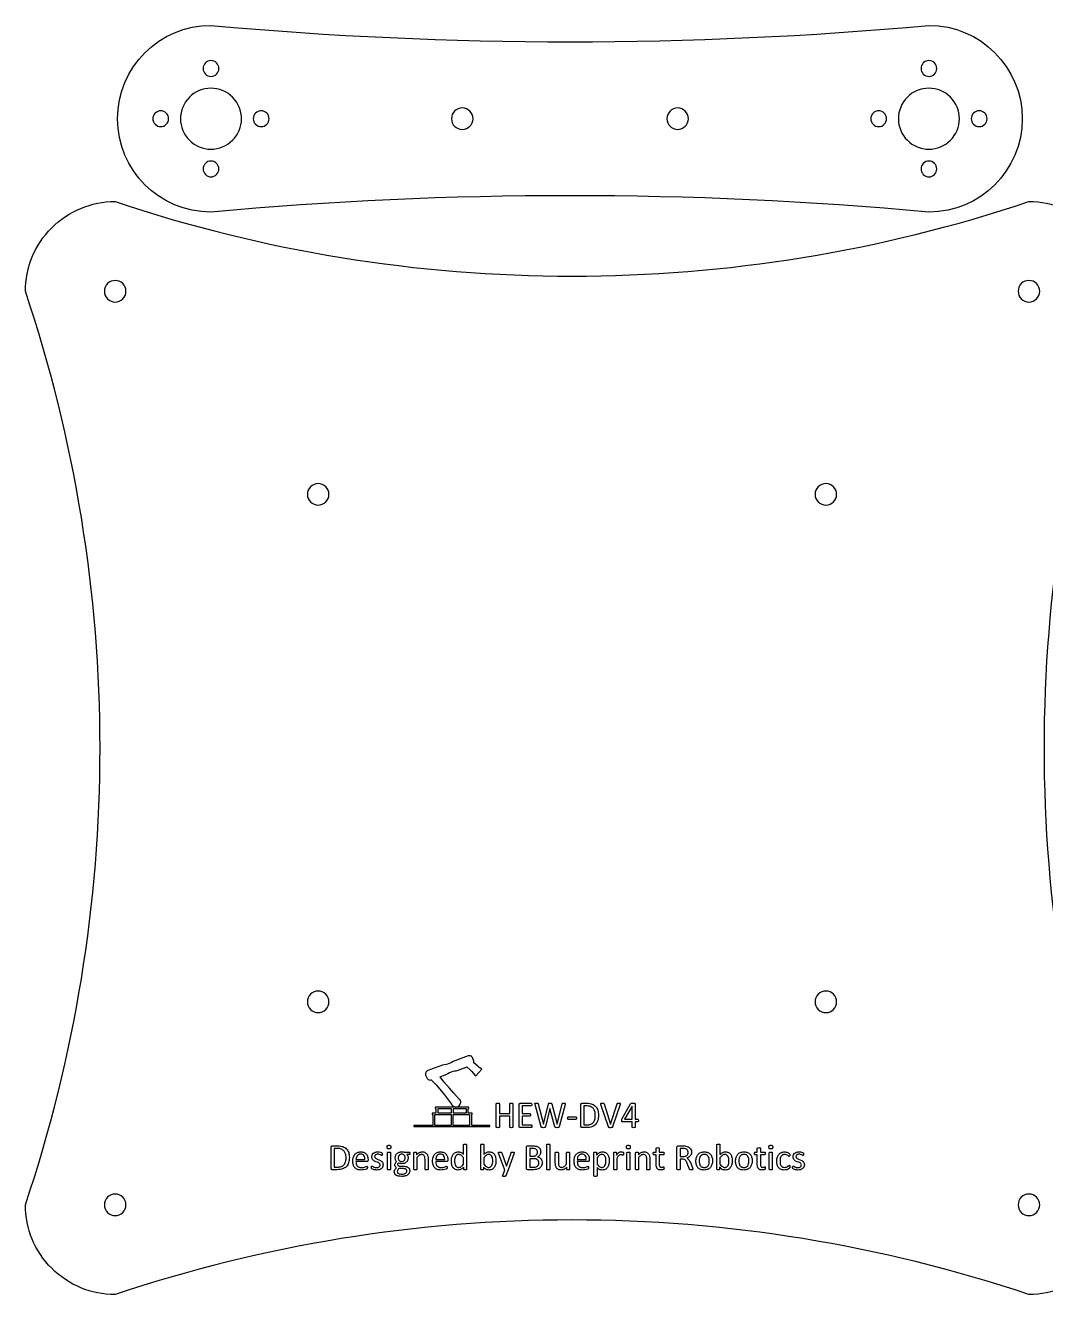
# Model space of a CAD drawing. Extents: x 1 to 257, y 0 to 296.
# Drawn here: x 0.6 to 142.7, y 0.9 to 177.8 of the extents above; entities that cross this region are included whole.
import ezdxf

# ---------------------------------------------------------------- set-up
doc = ezdxf.new("R2010")
doc.units = 0
doc.layers.add('02___PRT_ALL_AXES', color=18, linetype='CONTINUOUS')
doc.layers.add('LAYER_1', color=18, linetype='CONTINUOUS')

msp = doc.modelspace()

# ---------------------------------------------------------------- linework, layer by layer
at = {"layer": '02___PRT_ALL_AXES'}
for points in [[(26.44, 151.77, -1), (26.44, 177.77, 0.045549), (126.44, 177.77, -1), (126.44, 151.77, 0.045549)], [(26.44, 172.87, 0.414214), (25.34, 171.77, 0.414214), (26.44, 170.67, 0.414214), (27.54, 171.77, 0.414214)], [(126.44, 172.87, 0.414214), (125.34, 171.77, 0.414214), (126.44, 170.67, 0.414214), (127.54, 171.77, 0.414214)], [(26.44, 169.02, 0.414214), (22.19, 164.77, 0.414214), (26.44, 160.52, 0.414214), (30.69, 164.77, 0.414214)], [(126.44, 169.02, 0.414214), (122.19, 164.77, 0.414214), (126.44, 160.52, 0.414214), (130.69, 164.77, 0.414214)], [(61.44, 166.27, 0.414214), (59.94, 164.77, 0.414214), (61.44, 163.27, 0.414214), (62.94, 164.77, 0.414214)], [(91.44, 166.27, 0.414214), (89.94, 164.77, 0.414214), (91.44, 163.27, 0.414214), (92.94, 164.77, 0.414214)], [(19.44, 165.87, 0.414214), (18.34, 164.77, 0.414214), (19.44, 163.67, 0.414214), (20.54, 164.77, 0.414214)], [(33.44, 165.87, 0.414214), (32.34, 164.77, 0.414214), (33.44, 163.67, 0.414214), (34.54, 164.77, 0.414214)], [(119.44, 165.87, 0.414214), (118.34, 164.77, 0.414214), (119.44, 163.67, 0.414214), (120.54, 164.77, 0.414214)], [(133.44, 165.87, 0.414214), (132.34, 164.77, 0.414214), (133.44, 163.67, 0.414214), (134.54, 164.77, 0.414214)], [(26.44, 158.87, 0.414214), (25.34, 157.77, 0.414214), (26.44, 156.67, 0.414214), (27.54, 157.77, 0.414214)], [(126.44, 158.87, 0.414214), (125.34, 157.77, 0.414214), (126.44, 156.67, 0.414214), (127.54, 157.77, 0.414214)], [(0.59, 13.45, 0.163344), (0.59, 140.73, -0.414214), (13.09, 153.23, 0.163344), (140.37, 153.23, -0.414214), (152.87, 140.73, 0.163344), (152.87, 13.45, -0.414214), (140.37, 0.95, 0.163344), (13.09, 0.95, -0.414214)], [(13.09, 142.23, 0.414214), (11.59, 140.73, 0.414214), (13.09, 139.23, 0.414214), (14.59, 140.73, 0.414214)], [(140.37, 142.23, 0.414214), (138.87, 140.73, 0.414214), (140.37, 139.23, 0.414214), (141.87, 140.73, 0.414214)], [(41.37, 113.94, 0.414214), (39.87, 112.44, 0.414214), (41.37, 110.94, 0.414214), (42.87, 112.44, 0.414214)], [(112.09, 113.94, 0.414214), (110.59, 112.44, 0.414214), (112.09, 110.94, 0.414214), (113.59, 112.44, 0.414214)], [(41.37, 43.23, 0.414214), (39.87, 41.73, 0.414214), (41.37, 40.23, 0.414214), (42.87, 41.73, 0.414214)], [(112.09, 43.23, 0.414214), (110.59, 41.73, 0.414214), (112.09, 40.23, 0.414214), (113.59, 41.73, 0.414214)], [(13.09, 14.95, 0.414214), (11.59, 13.45, 0.414214), (13.09, 11.95, 0.414214), (14.59, 13.45, 0.414214)], [(140.37, 14.95, 0.414214), (138.87, 13.45, 0.414214), (140.37, 11.95, 0.414214), (141.87, 13.45, 0.414214)]]:
    msp.add_lwpolyline(points, format="xyb", close=True, dxfattribs=at)
at = {"layer": 'LAYER_1'}
for points in [[(62.39, 34.22), (62.27, 34.22), (60.19, 33.43), (59.92, 33.3), (59.74, 33.2), (59.48, 33.1), (59.26, 33.02), (58.93, 32.95), (58.7, 32.91), (56.63, 32.15), (56.53, 32.1), (56.45, 32.02), (56.39, 31.94), (56.37, 31.87), (56.33, 31.79), (56.34, 31.53), (56.54, 31.06), (56.59, 30.99), (56.7, 30.91), (56.82, 30.85), (56.94, 30.84), (57.07, 30.85), (57.12, 30.86), (57.13, 30.87), (57.8, 30.16), (58.32, 29.57), (58.96, 28.78), (59.4, 28.21), (59.95, 27.48), (59.96, 27.45), (60.01, 27.37), (60.07, 27.3), (60.13, 27.24), (60.21, 27.18), (60.29, 27.14), (60.37, 27.11), (60.47, 27.09), (60.56, 27.08), (60.7, 27.09), (60.82, 27.13), (60.94, 27.19), (61.03, 27.27), (61.11, 27.37), (61.17, 27.48), (61.21, 27.6), (61.23, 27.73), (61.22, 27.85), (61.19, 27.96), (61.14, 28.06), (61.08, 28.15), (61.03, 28.19), (60.26, 29.02), (59.66, 29.71), (58.88, 30.61), (58.36, 31.31), (59.17, 31.6), (59.27, 31.66), (59.35, 31.71), (59.44, 31.77), (59.66, 31.88), (59.96, 31.99), (60.19, 32.06), (60.4, 32.11), (60.58, 32.13), (60.72, 32.18), (61.9, 32.6), (62.04, 32.68), (62.05, 32.68), (62.14, 32.63), (62.54, 32.27), (62.78, 32.05), (63.21, 31.54), (63.32, 31.44), (64.16, 32.35), (64.04, 32.45), (63.8, 32.6), (63.61, 32.75), (63.03, 33.24), (63.04, 33.35), (63.05, 33.47), (62.86, 33.99), (62.75, 34.11), (62.58, 34.2), (62.39, 34.22)], [(57.68, 27.05), (57.68, 26.89), (57.78, 26.89), (57.78, 26.22), (57.24, 26.22), (57.24, 26.06), (57.33, 26.06), (57.33, 24.5), (54.69, 24.5), (54.69, 24.35), (65.27, 24.35), (65.27, 24.5), (62.76, 24.5), (62.76, 26.06), (62.82, 26.06), (62.82, 26.22), (62.28, 26.22), (62.28, 26.89), (62.37, 26.89), (62.37, 27.05)], [(58.09, 26.89), (59.89, 26.89), (59.89, 26.22), (58.09, 26.22)], [(60.2, 26.89), (61.99, 26.89), (61.99, 26.22), (60.2, 26.22)], [(68.5, 24.29), (68.49, 24.25), (68.45, 24.23), (68.39, 24.21), (68.29, 24.2), (68.18, 24.21), (68.12, 24.23), (68.08, 24.25), (68.07, 24.29), (68.07, 25.79), (66.61, 25.79), (66.61, 24.29), (66.6, 24.25), (66.56, 24.23), (66.5, 24.21), (66.39, 24.2), (66.29, 24.21), (66.22, 24.23), (66.19, 24.25), (66.18, 24.29), (66.18, 27.54), (66.19, 27.57), (66.22, 27.6), (66.29, 27.61), (66.39, 27.62), (66.5, 27.61), (66.56, 27.6), (66.6, 27.57), (66.61, 27.54), (66.61, 26.18), (68.07, 26.18), (68.07, 27.54), (68.08, 27.57), (68.12, 27.6), (68.18, 27.61), (68.29, 27.62), (68.39, 27.61), (68.45, 27.6), (68.49, 27.57), (68.5, 27.54)], [(71.14, 24.41), (71.14, 24.32), (71.12, 24.26), (71.09, 24.23), (71.06, 24.22), (69.51, 24.22), (69.46, 24.23), (69.4, 24.26), (69.38, 24.28), (69.37, 24.32), (69.35, 24.4), (69.35, 27.42), (69.37, 27.51), (69.38, 27.54), (69.4, 27.56), (69.46, 27.59), (69.51, 27.6), (71.04, 27.6), (71.08, 27.59), (71.1, 27.56), (71.12, 27.5), (71.12, 27.41), (71.12, 27.33), (71.1, 27.27), (71.08, 27.24), (71.04, 27.23), (69.78, 27.23), (69.78, 26.17), (70.86, 26.17), (70.9, 26.16), (70.92, 26.12), (70.94, 26.07), (70.94, 25.98), (70.94, 25.9), (70.92, 25.84), (70.9, 25.81), (70.86, 25.8), (69.78, 25.8), (69.78, 24.59), (71.06, 24.59), (71.09, 24.58), (71.12, 24.55), (71.14, 24.49), (71.14, 24.41)], [(74.92, 24.32), (74.91, 24.29), (74.89, 24.26), (74.87, 24.24), (74.84, 24.23), (74.75, 24.21), (74.63, 24.2), (74.5, 24.21), (74.41, 24.23), (74.38, 24.24), (74.36, 24.26), (74.33, 24.32), (73.65, 26.87), (73.65, 26.87), (73.03, 24.32), (73, 24.26), (72.98, 24.24), (72.95, 24.23), (72.87, 24.21), (72.74, 24.2), (72.6, 24.21), (72.51, 24.23), (72.48, 24.24), (72.46, 24.26), (72.44, 24.29), (72.43, 24.32), (71.58, 27.44), (71.57, 27.54), (71.57, 27.57), (71.59, 27.59), (71.61, 27.61), (71.65, 27.61), (71.78, 27.62), (71.9, 27.62), (71.97, 27.6), (71.99, 27.59), (72, 27.57), (72.02, 27.53), (72.74, 24.69), (72.74, 24.69), (73.43, 27.52), (73.45, 27.57), (73.46, 27.59), (73.48, 27.6), (73.56, 27.61), (73.68, 27.62), (73.79, 27.61), (73.85, 27.6), (73.87, 27.59), (73.89, 27.57), (73.91, 27.52), (74.65, 24.69), (74.65, 24.69), (75.36, 27.52), (75.38, 27.57), (75.39, 27.59), (75.41, 27.6), (75.47, 27.61), (75.59, 27.62), (75.71, 27.61), (75.75, 27.6), (75.77, 27.59), (75.79, 27.57), (75.79, 27.54), (75.78, 27.44)], [(80.42, 25.96), (80.41, 25.75), (80.39, 25.55), (80.36, 25.37), (80.31, 25.19), (80.25, 25.04), (80.18, 24.89), (80.09, 24.77), (80, 24.65), (79.89, 24.55), (79.77, 24.46), (79.64, 24.39), (79.49, 24.33), (79.34, 24.28), (79.17, 24.25), (78.98, 24.23), (78.78, 24.22), (78.1, 24.22), (78.04, 24.23), (77.99, 24.26), (77.97, 24.28), (77.95, 24.32), (77.94, 24.4), (77.94, 27.42), (77.95, 27.51), (77.97, 27.54), (77.99, 27.56), (78.04, 27.59), (78.1, 27.6), (78.83, 27.6), (79.03, 27.6), (79.21, 27.58), (79.38, 27.54), (79.53, 27.49), (79.67, 27.43), (79.8, 27.35), (79.92, 27.26), (80.02, 27.16), (80.11, 27.05), (80.19, 26.93), (80.26, 26.79), (80.31, 26.65), (80.36, 26.49), (80.39, 26.32), (80.41, 26.15)], [(79.97, 25.94), (79.96, 26.08), (79.95, 26.21), (79.93, 26.33), (79.9, 26.45), (79.86, 26.57), (79.82, 26.67), (79.76, 26.77), (79.7, 26.86), (79.62, 26.95), (79.54, 27.02), (79.45, 27.08), (79.35, 27.13), (79.23, 27.18), (79.11, 27.21), (78.96, 27.22), (78.8, 27.23), (78.37, 27.23), (78.37, 24.6), (78.81, 24.6), (78.96, 24.6), (79.09, 24.62), (79.22, 24.64), (79.33, 24.68), (79.43, 24.72), (79.52, 24.78), (79.61, 24.85), (79.68, 24.93), (79.75, 25.02), (79.81, 25.11), (79.85, 25.22), (79.89, 25.35), (79.93, 25.48), (79.95, 25.62), (79.96, 25.78)], [(82.38, 24.3), (82.35, 24.25), (82.3, 24.22), (82.22, 24.21), (82.1, 24.2), (82, 24.2), (81.93, 24.21), (81.88, 24.22), (81.85, 24.24), (81.82, 24.26), (81.81, 24.3), (80.75, 27.44), (80.73, 27.54), (80.74, 27.57), (80.75, 27.59), (80.78, 27.6), (80.83, 27.61), (80.96, 27.62), (81.07, 27.61), (81.13, 27.6), (81.17, 27.57), (81.19, 27.53), (82.11, 24.68), (82.11, 24.68), (83.01, 27.52), (83.03, 27.57), (83.04, 27.59), (83.06, 27.6), (83.13, 27.61), (83.25, 27.62), (83.38, 27.61), (83.41, 27.6), (83.44, 27.59), (83.45, 27.56), (83.45, 27.53), (83.43, 27.44)], [(85.98, 25.18), (85.97, 25.11), (85.95, 25.05), (85.92, 25.01), (85.88, 25), (85.52, 25), (85.52, 24.29), (85.51, 24.25), (85.48, 24.23), (85.41, 24.21), (85.31, 24.2), (85.21, 24.21), (85.15, 24.23), (85.11, 24.25), (85.1, 24.29), (85.1, 25), (83.78, 25), (83.73, 25), (83.69, 25.03), (83.68, 25.06), (83.67, 25.09), (83.66, 25.2), (83.66, 25.28), (83.67, 25.36), (83.69, 25.42), (83.72, 25.48), (84.88, 27.54), (84.92, 27.57), (84.98, 27.6), (85.07, 27.62), (85.2, 27.62), (85.34, 27.61), (85.44, 27.6), (85.5, 27.57), (85.52, 27.55), (85.52, 27.53), (85.52, 25.37), (85.88, 25.37), (85.92, 25.36), (85.95, 25.32), (85.97, 25.26), (85.98, 25.18)], [(85.1, 27.22), (85.1, 27.22), (84.05, 25.37), (85.1, 25.37)], [(57.63, 26.06), (59.89, 26.06), (59.89, 24.5), (57.63, 24.5)], [(60.19, 26.06), (62.44, 26.06), (62.44, 24.5), (60.19, 24.5)], [(77.34, 25.54), (77.33, 25.45), (77.32, 25.4), (77.29, 25.37), (77.25, 25.36), (76.21, 25.36), (76.17, 25.37), (76.14, 25.4), (76.13, 25.46), (76.12, 25.54), (76.13, 25.62), (76.14, 25.68), (76.17, 25.71), (76.21, 25.72), (77.25, 25.72), (77.29, 25.71), (77.31, 25.68), (77.33, 25.62), (77.34, 25.54)], [(45.72, 20.06), (45.71, 19.85), (45.69, 19.65), (45.66, 19.47), (45.61, 19.3), (45.55, 19.15), (45.48, 19.01), (45.39, 18.88), (45.29, 18.77), (45.18, 18.67), (45.05, 18.59), (44.92, 18.51), (44.77, 18.45), (44.61, 18.41), (44.43, 18.38), (44.24, 18.36), (44.04, 18.35), (43.33, 18.35), (43.28, 18.36), (43.22, 18.39), (43.2, 18.41), (43.18, 18.44), (43.17, 18.48), (43.17, 18.53), (43.17, 21.49), (43.17, 21.53), (43.18, 21.57), (43.2, 21.6), (43.22, 21.63), (43.28, 21.66), (43.33, 21.67), (44.09, 21.67), (44.29, 21.66), (44.48, 21.64), (44.66, 21.6), (44.81, 21.56), (44.96, 21.49), (45.09, 21.42), (45.21, 21.33), (45.31, 21.23), (45.41, 21.12), (45.49, 21), (45.56, 20.87), (45.62, 20.73), (45.66, 20.58), (45.7, 20.41), (45.71, 20.24)], [(45.26, 20.04), (45.25, 20.17), (45.24, 20.3), (45.22, 20.42), (45.19, 20.54), (45.15, 20.65), (45.1, 20.76), (45.05, 20.85), (44.98, 20.94), (44.91, 21.02), (44.82, 21.09), (44.73, 21.15), (44.62, 21.21), (44.5, 21.25), (44.37, 21.28), (44.22, 21.29), (44.06, 21.3), (43.61, 21.3), (43.61, 18.72), (44.07, 18.72), (44.22, 18.72), (44.36, 18.74), (44.49, 18.76), (44.6, 18.8), (44.71, 18.84), (44.8, 18.9), (44.89, 18.97), (44.96, 19.04), (45.03, 19.13), (45.09, 19.23), (45.14, 19.33), (45.18, 19.45), (45.22, 19.58), (45.24, 19.72), (45.25, 19.88)], [(51.49, 21.5), (51.48, 21.43), (51.47, 21.38), (51.46, 21.33), (51.43, 21.3), (51.4, 21.27), (51.35, 21.26), (51.29, 21.25), (51.22, 21.24), (51.16, 21.25), (51.1, 21.26), (51.05, 21.27), (51.02, 21.3), (51, 21.33), (50.98, 21.37), (50.97, 21.43), (50.97, 21.49), (50.97, 21.56), (50.98, 21.62), (51, 21.66), (51.02, 21.7), (51.06, 21.72), (51.1, 21.74), (51.16, 21.75), (51.23, 21.75), (51.3, 21.75), (51.35, 21.74), (51.4, 21.72), (51.43, 21.7), (51.46, 21.67), (51.47, 21.62), (51.48, 21.57)], [(62.05, 18.41), (62.04, 18.38), (62.01, 18.35), (61.95, 18.34), (61.86, 18.33), (61.77, 18.34), (61.71, 18.35), (61.68, 18.38), (61.67, 18.41), (61.67, 18.72), (61.58, 18.63), (61.48, 18.54), (61.39, 18.47), (61.29, 18.41), (61.19, 18.36), (61.09, 18.33), (60.98, 18.31), (60.86, 18.3), (60.74, 18.31), (60.63, 18.33), (60.52, 18.36), (60.43, 18.4), (60.34, 18.45), (60.27, 18.52), (60.2, 18.59), (60.14, 18.67), (60.09, 18.75), (60.04, 18.85), (60, 18.95), (59.97, 19.06), (59.94, 19.29), (59.92, 19.54), (59.93, 19.68), (59.94, 19.82), (59.96, 19.95), (59.99, 20.08), (60.02, 20.19), (60.07, 20.3), (60.12, 20.4), (60.18, 20.48), (60.24, 20.56), (60.32, 20.63), (60.4, 20.69), (60.49, 20.75), (60.59, 20.78), (60.69, 20.81), (60.8, 20.83), (60.92, 20.84), (61.02, 20.83), (61.11, 20.81), (61.2, 20.79), (61.29, 20.75), (61.37, 20.7), (61.46, 20.64), (61.54, 20.57), (61.62, 20.49), (61.62, 21.83), (61.63, 21.86), (61.64, 21.88), (61.66, 21.89), (61.73, 21.9), (61.83, 21.91), (61.94, 21.9), (62, 21.89), (62.03, 21.86), (62.05, 21.83)], [(66.14, 19.6), (66.14, 19.45), (66.12, 19.31), (66.1, 19.18), (66.07, 19.06), (66.04, 18.94), (65.99, 18.84), (65.94, 18.74), (65.88, 18.65), (65.81, 18.57), (65.74, 18.5), (65.66, 18.44), (65.57, 18.39), (65.47, 18.35), (65.37, 18.32), (65.26, 18.31), (65.15, 18.3), (65.04, 18.31), (64.94, 18.32), (64.85, 18.35), (64.76, 18.39), (64.67, 18.45), (64.58, 18.52), (64.49, 18.6), (64.39, 18.7), (64.39, 18.41), (64.38, 18.38), (64.35, 18.35), (64.29, 18.34), (64.2, 18.33), (64.11, 18.34), (64.06, 18.35), (64.02, 18.38), (64.02, 18.41), (64.02, 21.84), (64.03, 21.87), (64.06, 21.9), (64.12, 21.92), (64.23, 21.92), (64.33, 21.92), (64.4, 21.9), (64.43, 21.87), (64.44, 21.84), (64.44, 20.46), (64.54, 20.55), (64.64, 20.63), (64.73, 20.7), (64.83, 20.75), (64.92, 20.79), (65.01, 20.82), (65.11, 20.83), (65.21, 20.84), (65.33, 20.83), (65.44, 20.81), (65.54, 20.78), (65.64, 20.74), (65.72, 20.68), (65.8, 20.62), (65.87, 20.55), (65.93, 20.47), (65.98, 20.38), (66.02, 20.29), (66.06, 20.18), (66.09, 20.07), (66.13, 19.84), (66.14, 19.6)], [(72.58, 19.3), (72.57, 19.15), (72.54, 19.01), (72.49, 18.89), (72.43, 18.78), (72.35, 18.68), (72.25, 18.59), (72.15, 18.52), (72.03, 18.46), (71.89, 18.41), (71.75, 18.38), (71.6, 18.36), (71.42, 18.35), (70.56, 18.35), (70.5, 18.36), (70.44, 18.39), (70.42, 18.41), (70.4, 18.44), (70.39, 18.48), (70.39, 18.53), (70.39, 21.49), (70.39, 21.53), (70.4, 21.57), (70.42, 21.6), (70.44, 21.63), (70.5, 21.66), (70.56, 21.67), (71.31, 21.67), (71.45, 21.66), (71.58, 21.65), (71.69, 21.63), (71.8, 21.61), (71.89, 21.58), (71.97, 21.54), (72.05, 21.5), (72.11, 21.45), (72.17, 21.39), (72.22, 21.33), (72.27, 21.26), (72.3, 21.18), (72.33, 21.1), (72.35, 21.02), (72.36, 20.92), (72.37, 20.83), (72.36, 20.71), (72.34, 20.6), (72.3, 20.5), (72.26, 20.4), (72.19, 20.32), (72.12, 20.24), (72.03, 20.18), (71.93, 20.12), (72.06, 20.09), (72.18, 20.03), (72.29, 19.95), (72.39, 19.86), (72.47, 19.74), (72.53, 19.61), (72.56, 19.46), (72.58, 19.3)], [(71.91, 20.78), (71.91, 20.9), (71.88, 21), (71.84, 21.09), (71.78, 21.17), (71.69, 21.23), (71.59, 21.27), (71.45, 21.3), (71.28, 21.31), (70.83, 21.31), (70.83, 20.23), (71.33, 20.23), (71.48, 20.25), (71.55, 20.26), (71.61, 20.28), (71.7, 20.33), (71.78, 20.4), (71.84, 20.48), (71.88, 20.58), (71.91, 20.68)], [(73.63, 18.41), (73.62, 18.38), (73.58, 18.35), (73.52, 18.34), (73.41, 18.33), (73.31, 18.34), (73.25, 18.35), (73.21, 18.38), (73.2, 18.41), (73.2, 21.84), (73.21, 21.87), (73.25, 21.9), (73.31, 21.92), (73.41, 21.92), (73.52, 21.92), (73.58, 21.9), (73.62, 21.87), (73.63, 21.84)], [(84.85, 21.5), (84.85, 21.43), (84.84, 21.38), (84.82, 21.33), (84.79, 21.3), (84.76, 21.27), (84.71, 21.26), (84.66, 21.25), (84.59, 21.24), (84.52, 21.25), (84.46, 21.26), (84.42, 21.27), (84.38, 21.3), (84.36, 21.33), (84.34, 21.37), (84.33, 21.43), (84.33, 21.49), (84.33, 21.56), (84.34, 21.62), (84.36, 21.66), (84.38, 21.7), (84.42, 21.72), (84.46, 21.74), (84.52, 21.75), (84.59, 21.75), (84.66, 21.75), (84.72, 21.74), (84.76, 21.72), (84.8, 21.7), (84.82, 21.67), (84.84, 21.62), (84.85, 21.57)], [(89.55, 18.58), (89.54, 18.47), (89.52, 18.43), (89.5, 18.4), (89.44, 18.36), (89.35, 18.33), (89.24, 18.31), (89.12, 18.31), (88.95, 18.32), (88.81, 18.35), (88.75, 18.38), (88.7, 18.41), (88.65, 18.45), (88.6, 18.5), (88.56, 18.55), (88.53, 18.61), (88.48, 18.74), (88.46, 18.9), (88.45, 19.09), (88.45, 20.44), (88.12, 20.44), (88.09, 20.45), (88.06, 20.48), (88.04, 20.53), (88.04, 20.61), (88.05, 20.69), (88.06, 20.75), (88.09, 20.78), (88.13, 20.79), (88.45, 20.79), (88.45, 21.34), (88.46, 21.37), (88.49, 21.4), (88.55, 21.41), (88.66, 21.42), (88.76, 21.41), (88.83, 21.4), (88.86, 21.37), (88.87, 21.34), (88.87, 20.79), (89.46, 20.79), (89.5, 20.78), (89.52, 20.75), (89.54, 20.69), (89.55, 20.61), (89.54, 20.53), (89.52, 20.48), (89.5, 20.45), (89.46, 20.44), (88.87, 20.44), (88.87, 19.15), (88.87, 19.04), (88.89, 18.94), (88.91, 18.86), (88.94, 18.79), (88.98, 18.74), (89.04, 18.7), (89.11, 18.68), (89.19, 18.67), (89.3, 18.68), (89.38, 18.7), (89.44, 18.73), (89.49, 18.74), (89.51, 18.73), (89.53, 18.71), (89.54, 18.66), (89.55, 18.58)], [(93.56, 18.42), (93.55, 18.38), (93.54, 18.37), (93.52, 18.35), (93.45, 18.34), (93.32, 18.33), (93.22, 18.34), (93.15, 18.36), (93.11, 18.39), (93.08, 18.44), (92.78, 19.22), (92.67, 19.47), (92.6, 19.57), (92.53, 19.66), (92.44, 19.73), (92.34, 19.78), (92.22, 19.82), (92.08, 19.83), (91.79, 19.83), (91.79, 18.42), (91.78, 18.38), (91.74, 18.36), (91.67, 18.34), (91.57, 18.33), (91.46, 18.34), (91.39, 18.36), (91.36, 18.38), (91.35, 18.42), (91.35, 21.49), (91.35, 21.53), (91.36, 21.57), (91.38, 21.6), (91.4, 21.63), (91.45, 21.66), (91.51, 21.67), (92.22, 21.67), (92.43, 21.66), (92.58, 21.65), (92.76, 21.6), (92.92, 21.54), (93.05, 21.46), (93.11, 21.41), (93.16, 21.36), (93.25, 21.24), (93.31, 21.11), (93.35, 20.96), (93.36, 20.79), (93.35, 20.63), (93.32, 20.49), (93.26, 20.37), (93.19, 20.26), (93.1, 20.17), (92.99, 20.09), (92.86, 20.02), (92.72, 19.96), (92.8, 19.92), (92.87, 19.87), (92.93, 19.81), (92.99, 19.74), (93.05, 19.65), (93.1, 19.56), (93.21, 19.33), (93.5, 18.6), (93.55, 18.47), (93.56, 18.42)], [(92.9, 20.75), (92.89, 20.84), (92.87, 20.93), (92.85, 21), (92.81, 21.08), (92.76, 21.14), (92.69, 21.19), (92.61, 21.24), (92.52, 21.27), (92.37, 21.29), (92.16, 21.3), (91.79, 21.3), (91.79, 20.19), (92.22, 20.19), (92.38, 20.2), (92.52, 20.23), (92.64, 20.28), (92.73, 20.35), (92.81, 20.43), (92.86, 20.52), (92.89, 20.63), (92.9, 20.75)], [(99.04, 19.6), (99.04, 19.45), (99.02, 19.31), (99, 19.18), (98.97, 19.06), (98.94, 18.94), (98.89, 18.84), (98.84, 18.74), (98.78, 18.65), (98.72, 18.57), (98.64, 18.5), (98.56, 18.44), (98.47, 18.39), (98.38, 18.35), (98.27, 18.32), (98.16, 18.31), (98.05, 18.3), (97.94, 18.31), (97.84, 18.32), (97.75, 18.35), (97.66, 18.39), (97.57, 18.45), (97.48, 18.52), (97.39, 18.6), (97.29, 18.7), (97.29, 18.41), (97.28, 18.38), (97.25, 18.35), (97.19, 18.34), (97.1, 18.33), (97.01, 18.34), (96.96, 18.35), (96.93, 18.38), (96.92, 18.41), (96.92, 21.84), (96.93, 21.87), (96.96, 21.9), (97.03, 21.92), (97.13, 21.92), (97.23, 21.92), (97.3, 21.9), (97.33, 21.87), (97.34, 21.84), (97.34, 20.46), (97.44, 20.55), (97.54, 20.63), (97.63, 20.7), (97.73, 20.75), (97.82, 20.79), (97.91, 20.82), (98.01, 20.83), (98.11, 20.84), (98.23, 20.83), (98.34, 20.81), (98.44, 20.78), (98.54, 20.74), (98.62, 20.68), (98.7, 20.62), (98.77, 20.55), (98.83, 20.47), (98.88, 20.38), (98.92, 20.29), (98.96, 20.18), (98.99, 20.07), (99.03, 19.84), (99.04, 19.6)], [(103.64, 18.58), (103.63, 18.47), (103.62, 18.43), (103.6, 18.4), (103.54, 18.36), (103.45, 18.33), (103.34, 18.31), (103.22, 18.31), (103.05, 18.32), (102.91, 18.35), (102.85, 18.38), (102.79, 18.41), (102.74, 18.45), (102.7, 18.5), (102.66, 18.55), (102.63, 18.61), (102.58, 18.74), (102.55, 18.9), (102.54, 19.09), (102.54, 20.44), (102.22, 20.44), (102.19, 20.45), (102.16, 20.48), (102.14, 20.53), (102.14, 20.61), (102.14, 20.69), (102.16, 20.75), (102.19, 20.78), (102.22, 20.79), (102.54, 20.79), (102.54, 21.34), (102.55, 21.37), (102.59, 21.4), (102.65, 21.41), (102.75, 21.42), (102.86, 21.41), (102.92, 21.4), (102.96, 21.37), (102.97, 21.34), (102.97, 20.79), (103.56, 20.79), (103.59, 20.78), (103.62, 20.75), (103.64, 20.69), (103.64, 20.61), (103.64, 20.53), (103.62, 20.48), (103.59, 20.45), (103.56, 20.44), (102.97, 20.44), (102.97, 19.15), (102.97, 19.04), (102.98, 18.94), (103.01, 18.86), (103.04, 18.79), (103.08, 18.74), (103.14, 18.7), (103.21, 18.68), (103.29, 18.67), (103.39, 18.68), (103.48, 18.7), (103.54, 18.73), (103.58, 18.74), (103.61, 18.73), (103.63, 18.71), (103.64, 18.66), (103.64, 18.58)], [(104.68, 21.5), (104.68, 21.43), (104.66, 21.38), (104.65, 21.33), (104.62, 21.3), (104.59, 21.27), (104.54, 21.26), (104.48, 21.25), (104.41, 21.24), (104.35, 21.25), (104.29, 21.26), (104.24, 21.27), (104.21, 21.3), (104.19, 21.33), (104.17, 21.37), (104.16, 21.43), (104.16, 21.49), (104.16, 21.56), (104.17, 21.62), (104.19, 21.66), (104.21, 21.7), (104.25, 21.72), (104.29, 21.74), (104.35, 21.75), (104.42, 21.75), (104.49, 21.75), (104.55, 21.74), (104.59, 21.72), (104.62, 21.7), (104.65, 21.67), (104.66, 21.62), (104.68, 21.57)], [(48.32, 19.67), (48.31, 19.58), (48.29, 19.55), (48.27, 19.53), (48.22, 19.49), (48.16, 19.48), (46.64, 19.48), (46.65, 19.3), (46.68, 19.14), (46.7, 19.06), (46.73, 18.99), (46.77, 18.93), (46.81, 18.87), (46.86, 18.82), (46.91, 18.78), (46.98, 18.74), (47.04, 18.7), (47.12, 18.68), (47.2, 18.66), (47.29, 18.65), (47.39, 18.64), (47.55, 18.65), (47.69, 18.67), (47.81, 18.7), (47.91, 18.73), (48.06, 18.79), (48.12, 18.81), (48.15, 18.82), (48.19, 18.81), (48.21, 18.78), (48.22, 18.73), (48.22, 18.65), (48.22, 18.6), (48.21, 18.55), (48.2, 18.52), (48.18, 18.49), (48.09, 18.44), (47.92, 18.38), (47.66, 18.33), (47.51, 18.31), (47.35, 18.3), (47.21, 18.31), (47.08, 18.32), (46.96, 18.35), (46.85, 18.38), (46.75, 18.43), (46.66, 18.48), (46.57, 18.54), (46.49, 18.62), (46.42, 18.7), (46.36, 18.79), (46.31, 18.9), (46.27, 19.01), (46.24, 19.13), (46.22, 19.26), (46.2, 19.41), (46.2, 19.56), (46.2, 19.7), (46.22, 19.84), (46.24, 19.97), (46.27, 20.09), (46.32, 20.21), (46.37, 20.31), (46.43, 20.41), (46.5, 20.49), (46.57, 20.57), (46.66, 20.64), (46.75, 20.7), (46.85, 20.75), (46.95, 20.79), (47.06, 20.81), (47.18, 20.83), (47.31, 20.84), (47.44, 20.83), (47.56, 20.81), (47.67, 20.79), (47.77, 20.75), (47.86, 20.7), (47.94, 20.65), (48.02, 20.58), (48.08, 20.51), (48.14, 20.44), (48.19, 20.35), (48.23, 20.26), (48.26, 20.17), (48.29, 20.07), (48.31, 19.96), (48.32, 19.74)], [(47.89, 19.79), (47.89, 19.95), (47.86, 20.09), (47.81, 20.21), (47.75, 20.32), (47.71, 20.36), (47.66, 20.4), (47.55, 20.46), (47.43, 20.49), (47.29, 20.51), (47.21, 20.5), (47.14, 20.49), (47.07, 20.47), (47.01, 20.45), (46.9, 20.38), (46.82, 20.29), (46.75, 20.18), (46.69, 20.06), (46.66, 19.93), (46.64, 19.79)], [(50.41, 19.04), (50.41, 18.96), (50.4, 18.87), (50.38, 18.8), (50.35, 18.73), (50.31, 18.66), (50.27, 18.6), (50.22, 18.54), (50.16, 18.49), (50.1, 18.45), (50.03, 18.41), (49.88, 18.35), (49.7, 18.31), (49.51, 18.3), (49.39, 18.31), (49.27, 18.32), (49.17, 18.34), (49.07, 18.37), (48.93, 18.43), (48.84, 18.49), (48.81, 18.52), (48.79, 18.56), (48.78, 18.61), (48.78, 18.69), (48.79, 18.77), (48.8, 18.82), (48.82, 18.85), (48.85, 18.86), (48.89, 18.85), (48.94, 18.83), (49.07, 18.75), (49.16, 18.71), (49.26, 18.67), (49.38, 18.65), (49.52, 18.64), (49.62, 18.65), (49.71, 18.66), (49.79, 18.69), (49.86, 18.73), (49.92, 18.78), (49.96, 18.84), (49.99, 18.92), (50, 19.01), (49.98, 19.1), (49.95, 19.17), (49.89, 19.24), (49.81, 19.29), (49.73, 19.34), (49.63, 19.38), (49.42, 19.46), (49.21, 19.56), (49.11, 19.62), (49.02, 19.7), (48.95, 19.79), (48.89, 19.89), (48.87, 19.95), (48.85, 20.01), (48.84, 20.15), (48.85, 20.28), (48.89, 20.41), (48.92, 20.47), (48.96, 20.53), (49.05, 20.63), (49.1, 20.67), (49.17, 20.71), (49.31, 20.78), (49.39, 20.8), (49.48, 20.82), (49.68, 20.84), (49.77, 20.83), (49.86, 20.82), (50.03, 20.78), (50.16, 20.73), (50.24, 20.68), (50.27, 20.65), (50.28, 20.61), (50.29, 20.57), (50.3, 20.5), (50.29, 20.42), (50.28, 20.37), (50.26, 20.34), (50.23, 20.33), (50.2, 20.34), (50.16, 20.36), (50.05, 20.42), (49.89, 20.48), (49.79, 20.5), (49.67, 20.51), (49.57, 20.5), (49.48, 20.48), (49.41, 20.45), (49.35, 20.41), (49.3, 20.37), (49.27, 20.31), (49.25, 20.24), (49.24, 20.17), (49.26, 20.08), (49.27, 20.04), (49.29, 20.01), (49.35, 19.94), (49.43, 19.89), (49.52, 19.84), (49.61, 19.8), (49.83, 19.71), (50.04, 19.61), (50.14, 19.55), (50.23, 19.48), (50.31, 19.4), (50.36, 19.3), (50.39, 19.24), (50.4, 19.18), (50.41, 19.04)], [(51.44, 18.41), (51.43, 18.38), (51.4, 18.35), (51.33, 18.34), (51.23, 18.33), (51.12, 18.34), (51.06, 18.35), (51.03, 18.38), (51.02, 18.41), (51.02, 20.72), (51.03, 20.75), (51.06, 20.78), (51.12, 20.8), (51.23, 20.8), (51.33, 20.8), (51.4, 20.78), (51.43, 20.75), (51.44, 20.72)], [(54.15, 20.62), (54.15, 20.54), (54.13, 20.49), (54.1, 20.46), (54.07, 20.45), (53.74, 20.45), (53.81, 20.35), (53.86, 20.24), (53.89, 20.13), (53.9, 20.01), (53.89, 19.91), (53.88, 19.82), (53.86, 19.74), (53.83, 19.66), (53.8, 19.58), (53.76, 19.52), (53.71, 19.45), (53.65, 19.4), (53.59, 19.35), (53.52, 19.3), (53.45, 19.27), (53.37, 19.23), (53.28, 19.21), (53.19, 19.19), (53, 19.18), (52.87, 19.19), (52.74, 19.21), (52.62, 19.26), (52.54, 19.31), (52.5, 19.26), (52.46, 19.2), (52.44, 19.14), (52.43, 19.07), (52.44, 19.02), (52.45, 18.99), (52.48, 18.95), (52.52, 18.92), (52.56, 18.89), (52.61, 18.87), (52.67, 18.86), (52.74, 18.85), (53.34, 18.83), (53.51, 18.81), (53.66, 18.78), (53.79, 18.73), (53.91, 18.66), (54, 18.57), (54.07, 18.47), (54.1, 18.41), (54.11, 18.35), (54.12, 18.28), (54.13, 18.2), (54.12, 18.13), (54.11, 18.05), (54.09, 17.97), (54.06, 17.9), (54.02, 17.83), (53.98, 17.77), (53.92, 17.71), (53.86, 17.65), (53.78, 17.6), (53.7, 17.55), (53.61, 17.51), (53.51, 17.48), (53.4, 17.45), (53.28, 17.43), (53.15, 17.42), (53.01, 17.41), (52.75, 17.43), (52.63, 17.44), (52.53, 17.46), (52.35, 17.52), (52.28, 17.55), (52.21, 17.59), (52.15, 17.63), (52.1, 17.68), (52.06, 17.73), (52.03, 17.79), (51.98, 17.91), (51.97, 18.03), (51.98, 18.12), (51.99, 18.2), (52.02, 18.28), (52.05, 18.35), (52.1, 18.42), (52.16, 18.49), (52.3, 18.62), (52.24, 18.65), (52.19, 18.69), (52.15, 18.73), (52.12, 18.78), (52.09, 18.83), (52.07, 18.88), (52.06, 18.93), (52.06, 18.99), (52.06, 19.06), (52.07, 19.14), (52.09, 19.2), (52.12, 19.27), (52.19, 19.38), (52.28, 19.49), (52.21, 19.59), (52.15, 19.7), (52.12, 19.83), (52.11, 19.99), (52.11, 20.09), (52.13, 20.18), (52.15, 20.26), (52.18, 20.34), (52.21, 20.42), (52.25, 20.49), (52.3, 20.55), (52.36, 20.61), (52.42, 20.66), (52.49, 20.7), (52.56, 20.74), (52.64, 20.77), (52.73, 20.8), (52.82, 20.82), (53, 20.83), (53.2, 20.82), (53.37, 20.79), (54.07, 20.79), (54.1, 20.78), (54.13, 20.75), (54.15, 20.69), (54.15, 20.62)], [(53.49, 20.01), (53.48, 20.12), (53.46, 20.22), (53.42, 20.3), (53.36, 20.38), (53.29, 20.43), (53.21, 20.48), (53.11, 20.5), (53, 20.51), (52.88, 20.5), (52.78, 20.47), (52.7, 20.42), (52.63, 20.35), (52.58, 20.28), (52.54, 20.19), (52.52, 20.09), (52.51, 19.99), (52.52, 19.88), (52.54, 19.79), (52.58, 19.71), (52.64, 19.63), (52.71, 19.58), (52.8, 19.54), (52.89, 19.51), (53, 19.5), (53.12, 19.51), (53.22, 19.54), (53.31, 19.59), (53.37, 19.65), (53.43, 19.73), (53.46, 19.82), (53.49, 19.91)], [(56.68, 18.41), (56.67, 18.38), (56.64, 18.35), (56.58, 18.34), (56.47, 18.33), (56.37, 18.34), (56.3, 18.35), (56.27, 18.38), (56.26, 18.41), (56.26, 19.76), (56.25, 19.94), (56.23, 20.08), (56.19, 20.19), (56.14, 20.29), (56.07, 20.37), (55.99, 20.42), (55.89, 20.46), (55.77, 20.47), (55.69, 20.46), (55.61, 20.44), (55.53, 20.41), (55.45, 20.36), (55.37, 20.29), (55.29, 20.22), (55.12, 20.03), (55.12, 18.41), (55.11, 18.38), (55.08, 18.35), (55.01, 18.34), (54.91, 18.33), (54.8, 18.34), (54.74, 18.35), (54.71, 18.38), (54.7, 18.41), (54.7, 20.72), (54.7, 20.76), (54.74, 20.78), (54.79, 20.8), (54.89, 20.8), (54.98, 20.8), (55.04, 20.78), (55.07, 20.76), (55.08, 20.72), (55.08, 20.42), (55.18, 20.52), (55.27, 20.6), (55.37, 20.68), (55.47, 20.73), (55.56, 20.78), (55.66, 20.81), (55.76, 20.83), (55.86, 20.84), (55.97, 20.83), (56.07, 20.82), (56.16, 20.79), (56.25, 20.76), (56.32, 20.72), (56.39, 20.67), (56.45, 20.61), (56.5, 20.55), (56.55, 20.48), (56.59, 20.41), (56.62, 20.33), (56.64, 20.24), (56.67, 20.05), (56.68, 19.82)], [(59.42, 19.67), (59.41, 19.58), (59.4, 19.55), (59.37, 19.53), (59.32, 19.49), (59.26, 19.48), (57.75, 19.48), (57.76, 19.3), (57.79, 19.14), (57.81, 19.06), (57.84, 18.99), (57.87, 18.93), (57.91, 18.87), (57.96, 18.82), (58.02, 18.78), (58.08, 18.74), (58.15, 18.7), (58.22, 18.68), (58.31, 18.66), (58.4, 18.65), (58.5, 18.64), (58.65, 18.65), (58.79, 18.67), (58.91, 18.7), (59.01, 18.73), (59.17, 18.79), (59.22, 18.81), (59.26, 18.82), (59.29, 18.81), (59.31, 18.78), (59.32, 18.73), (59.33, 18.65), (59.32, 18.6), (59.32, 18.55), (59.3, 18.52), (59.28, 18.49), (59.2, 18.44), (59.02, 18.38), (58.76, 18.33), (58.61, 18.31), (58.45, 18.3), (58.32, 18.31), (58.19, 18.32), (58.07, 18.35), (57.96, 18.38), (57.85, 18.43), (57.76, 18.48), (57.67, 18.54), (57.6, 18.62), (57.53, 18.7), (57.47, 18.79), (57.42, 18.9), (57.38, 19.01), (57.34, 19.13), (57.32, 19.26), (57.31, 19.41), (57.3, 19.56), (57.31, 19.7), (57.32, 19.84), (57.34, 19.97), (57.38, 20.09), (57.42, 20.21), (57.47, 20.31), (57.53, 20.41), (57.6, 20.49), (57.68, 20.57), (57.76, 20.64), (57.85, 20.7), (57.95, 20.75), (58.06, 20.79), (58.17, 20.81), (58.28, 20.83), (58.41, 20.84), (58.54, 20.83), (58.66, 20.81), (58.77, 20.79), (58.87, 20.75), (58.96, 20.7), (59.05, 20.65), (59.12, 20.58), (59.19, 20.51), (59.24, 20.44), (59.29, 20.35), (59.33, 20.26), (59.37, 20.17), (59.39, 20.07), (59.41, 19.96), (59.42, 19.74)], [(59, 19.79), (58.99, 19.95), (58.97, 20.09), (58.92, 20.21), (58.85, 20.32), (58.81, 20.36), (58.76, 20.4), (58.66, 20.46), (58.53, 20.49), (58.39, 20.51), (58.31, 20.5), (58.24, 20.49), (58.18, 20.47), (58.12, 20.45), (58.01, 20.38), (57.92, 20.29), (57.85, 20.18), (57.8, 20.06), (57.76, 19.93), (57.75, 19.79)], [(61.62, 20.04), (61.45, 20.22), (61.37, 20.3), (61.29, 20.36), (61.21, 20.41), (61.12, 20.44), (61.04, 20.47), (60.95, 20.47), (60.88, 20.47), (60.8, 20.45), (60.74, 20.43), (60.68, 20.4), (60.63, 20.35), (60.58, 20.31), (60.53, 20.25), (60.5, 20.19), (60.44, 20.06), (60.39, 19.91), (60.37, 19.75), (60.36, 19.59), (60.37, 19.41), (60.39, 19.24), (60.43, 19.09), (60.48, 18.95), (60.52, 18.89), (60.56, 18.83), (60.61, 18.78), (60.66, 18.74), (60.72, 18.71), (60.78, 18.68), (60.86, 18.67), (60.94, 18.66), (61.02, 18.67), (61.1, 18.69), (61.18, 18.72), (61.26, 18.76), (61.34, 18.82), (61.43, 18.9), (61.52, 19), (61.62, 19.11)], [(65.69, 19.55), (65.69, 19.72), (65.67, 19.89), (65.63, 20.05), (65.57, 20.19), (65.54, 20.25), (65.5, 20.3), (65.45, 20.35), (65.4, 20.39), (65.34, 20.43), (65.27, 20.45), (65.2, 20.47), (65.12, 20.47), (65.04, 20.47), (64.96, 20.45), (64.88, 20.42), (64.8, 20.37), (64.71, 20.31), (64.63, 20.23), (64.54, 20.14), (64.44, 20.02), (64.44, 19.1), (64.61, 18.91), (64.69, 18.84), (64.77, 18.78), (64.85, 18.73), (64.94, 18.69), (65.02, 18.67), (65.1, 18.67), (65.18, 18.67), (65.25, 18.68), (65.32, 18.71), (65.38, 18.74), (65.43, 18.78), (65.48, 18.83), (65.52, 18.89), (65.56, 18.95), (65.62, 19.08), (65.66, 19.23), (65.69, 19.39), (65.69, 19.55)], [(67.83, 18.35), (67.52, 17.5), (67.49, 17.47), (67.44, 17.44), (67.36, 17.42), (67.25, 17.42), (67.14, 17.42), (67.08, 17.45), (67.06, 17.46), (67.05, 17.49), (67.06, 17.51), (67.07, 17.55), (67.38, 18.35), (67.34, 18.38), (67.31, 18.43), (66.49, 20.64), (66.47, 20.72), (66.47, 20.75), (66.49, 20.77), (66.52, 20.78), (66.56, 20.79), (66.68, 20.8), (66.8, 20.8), (66.87, 20.78), (66.89, 20.77), (66.91, 20.75), (66.93, 20.7), (67.59, 18.85), (67.6, 18.85), (68.23, 20.71), (68.25, 20.75), (68.27, 20.77), (68.34, 20.79), (68.46, 20.8), (68.58, 20.79), (68.62, 20.78), (68.65, 20.77), (68.66, 20.75), (68.67, 20.72), (68.65, 20.64)], [(72.11, 19.28), (72.1, 19.41), (72.07, 19.54), (72.01, 19.64), (71.93, 19.73), (71.83, 19.79), (71.7, 19.84), (71.55, 19.87), (71.36, 19.88), (70.83, 19.88), (70.83, 18.71), (71.47, 18.71), (71.61, 18.72), (71.73, 18.75), (71.84, 18.79), (71.93, 18.86), (72.01, 18.94), (72.07, 19.03), (72.1, 19.15)], [(76.39, 18.41), (76.38, 18.38), (76.35, 18.35), (76.29, 18.34), (76.2, 18.33), (76.1, 18.34), (76.04, 18.35), (76.01, 18.38), (76, 18.41), (76, 18.72), (75.91, 18.62), (75.81, 18.53), (75.71, 18.46), (75.62, 18.4), (75.52, 18.36), (75.42, 18.33), (75.32, 18.31), (75.23, 18.3), (75.11, 18.31), (75.01, 18.32), (74.92, 18.34), (74.84, 18.38), (74.76, 18.42), (74.69, 18.47), (74.63, 18.52), (74.58, 18.59), (74.54, 18.66), (74.5, 18.73), (74.47, 18.81), (74.44, 18.89), (74.41, 19.09), (74.4, 19.32), (74.4, 20.72), (74.41, 20.76), (74.44, 20.78), (74.51, 20.8), (74.61, 20.8), (74.72, 20.8), (74.78, 20.78), (74.82, 20.76), (74.83, 20.72), (74.83, 19.38), (74.83, 19.2), (74.86, 19.05), (74.89, 18.94), (74.94, 18.85), (75.01, 18.77), (75.1, 18.71), (75.2, 18.68), (75.31, 18.67), (75.39, 18.67), (75.47, 18.69), (75.55, 18.73), (75.63, 18.78), (75.71, 18.84), (75.79, 18.92), (75.96, 19.11), (75.96, 20.72), (75.97, 20.76), (76.01, 20.78), (76.07, 20.8), (76.18, 20.8), (76.28, 20.8), (76.34, 20.78), (76.38, 20.76), (76.39, 20.72)], [(79.14, 19.67), (79.13, 19.58), (79.11, 19.55), (79.09, 19.53), (79.04, 19.49), (78.98, 19.48), (77.46, 19.48), (77.47, 19.3), (77.5, 19.14), (77.52, 19.06), (77.55, 18.99), (77.59, 18.93), (77.63, 18.87), (77.68, 18.82), (77.73, 18.78), (77.79, 18.74), (77.86, 18.7), (77.94, 18.68), (78.02, 18.66), (78.11, 18.65), (78.21, 18.64), (78.37, 18.65), (78.51, 18.67), (78.63, 18.7), (78.73, 18.73), (78.88, 18.79), (78.93, 18.81), (78.97, 18.82), (79, 18.81), (79.03, 18.78), (79.04, 18.73), (79.04, 18.65), (79.04, 18.6), (79.03, 18.55), (79.02, 18.52), (79, 18.49), (78.91, 18.44), (78.73, 18.38), (78.48, 18.33), (78.33, 18.31), (78.17, 18.3), (78.03, 18.31), (77.9, 18.32), (77.78, 18.35), (77.67, 18.38), (77.57, 18.43), (77.48, 18.48), (77.39, 18.54), (77.31, 18.62), (77.24, 18.7), (77.18, 18.79), (77.13, 18.9), (77.09, 19.01), (77.06, 19.13), (77.04, 19.26), (77.02, 19.41), (77.02, 19.56), (77.02, 19.7), (77.04, 19.84), (77.06, 19.97), (77.09, 20.09), (77.14, 20.21), (77.19, 20.31), (77.25, 20.41), (77.32, 20.49), (77.39, 20.57), (77.48, 20.64), (77.57, 20.7), (77.67, 20.75), (77.77, 20.79), (77.88, 20.81), (78, 20.83), (78.12, 20.84), (78.26, 20.83), (78.38, 20.81), (78.49, 20.79), (78.59, 20.75), (78.68, 20.7), (78.76, 20.65), (78.84, 20.58), (78.9, 20.51), (78.96, 20.44), (79.01, 20.35), (79.05, 20.26), (79.08, 20.17), (79.11, 20.07), (79.13, 19.96), (79.14, 19.74)], [(78.71, 19.79), (78.71, 19.95), (78.68, 20.09), (78.63, 20.21), (78.57, 20.32), (78.53, 20.36), (78.48, 20.4), (78.37, 20.46), (78.25, 20.49), (78.11, 20.51), (78.03, 20.5), (77.96, 20.49), (77.89, 20.47), (77.83, 20.45), (77.72, 20.38), (77.63, 20.29), (77.56, 20.18), (77.51, 20.06), (77.48, 19.93), (77.46, 19.79)], [(81.91, 19.6), (81.9, 19.46), (81.89, 19.32), (81.87, 19.18), (81.84, 19.06), (81.81, 18.94), (81.76, 18.84), (81.71, 18.74), (81.65, 18.65), (81.58, 18.57), (81.51, 18.5), (81.43, 18.44), (81.34, 18.39), (81.24, 18.35), (81.14, 18.32), (81.03, 18.31), (80.91, 18.3), (80.81, 18.31), (80.72, 18.32), (80.63, 18.35), (80.55, 18.39), (80.46, 18.44), (80.38, 18.5), (80.21, 18.65), (80.21, 17.5), (80.2, 17.46), (80.16, 17.44), (80.1, 17.42), (80, 17.42), (79.89, 17.42), (79.83, 17.44), (79.79, 17.46), (79.79, 17.5), (79.79, 20.72), (79.79, 20.76), (79.82, 20.78), (79.88, 20.8), (79.97, 20.8), (80.06, 20.8), (80.12, 20.78), (80.15, 20.76), (80.16, 20.72), (80.16, 20.41), (80.26, 20.51), (80.36, 20.6), (80.46, 20.67), (80.56, 20.73), (80.66, 20.78), (80.76, 20.81), (80.86, 20.83), (80.98, 20.84), (81.1, 20.83), (81.21, 20.81), (81.31, 20.78), (81.41, 20.74), (81.49, 20.69), (81.57, 20.62), (81.63, 20.55), (81.69, 20.47), (81.75, 20.38), (81.79, 20.29), (81.83, 20.19), (81.86, 20.08), (81.89, 19.85), (81.91, 19.6)], [(81.46, 19.55), (81.45, 19.73), (81.43, 19.9), (81.4, 20.05), (81.34, 20.19), (81.31, 20.25), (81.27, 20.31), (81.22, 20.35), (81.17, 20.4), (81.11, 20.43), (81.04, 20.45), (80.97, 20.47), (80.89, 20.47), (80.81, 20.47), (80.73, 20.45), (80.65, 20.42), (80.57, 20.37), (80.49, 20.31), (80.4, 20.23), (80.31, 20.14), (80.21, 20.02), (80.21, 19.1), (80.38, 18.92), (80.46, 18.84), (80.54, 18.78), (80.62, 18.73), (80.7, 18.69), (80.78, 18.67), (80.87, 18.67), (80.94, 18.67), (81.01, 18.68), (81.08, 18.71), (81.14, 18.74), (81.19, 18.78), (81.24, 18.83), (81.29, 18.89), (81.32, 18.95), (81.39, 19.08), (81.43, 19.23), (81.45, 19.39), (81.46, 19.55)], [(83.89, 20.57), (83.89, 20.47), (83.88, 20.41), (83.86, 20.38), (83.83, 20.37), (83.78, 20.38), (83.71, 20.4), (83.63, 20.43), (83.53, 20.44), (83.46, 20.43), (83.4, 20.41), (83.34, 20.38), (83.27, 20.33), (83.2, 20.26), (83.13, 20.17), (82.97, 19.93), (82.97, 18.41), (82.96, 18.38), (82.92, 18.35), (82.86, 18.34), (82.75, 18.33), (82.65, 18.34), (82.59, 18.35), (82.55, 18.38), (82.54, 18.41), (82.54, 20.72), (82.55, 20.76), (82.58, 20.78), (82.64, 20.8), (82.74, 20.8), (82.83, 20.8), (82.89, 20.78), (82.92, 20.76), (82.93, 20.72), (82.93, 20.39), (83.02, 20.51), (83.1, 20.61), (83.18, 20.69), (83.26, 20.75), (83.34, 20.79), (83.41, 20.82), (83.48, 20.83), (83.56, 20.84), (83.63, 20.83), (83.72, 20.82), (83.8, 20.8), (83.86, 20.77), (83.88, 20.75), (83.89, 20.72), (83.89, 20.66), (83.89, 20.57)], [(84.8, 18.41), (84.79, 18.38), (84.76, 18.35), (84.69, 18.34), (84.59, 18.33), (84.49, 18.34), (84.42, 18.35), (84.39, 18.38), (84.38, 18.41), (84.38, 20.72), (84.39, 20.75), (84.42, 20.78), (84.49, 20.8), (84.59, 20.8), (84.69, 20.8), (84.76, 20.78), (84.79, 20.75), (84.8, 20.72)], [(87.57, 18.41), (87.56, 18.38), (87.53, 18.35), (87.47, 18.34), (87.36, 18.33), (87.26, 18.34), (87.2, 18.35), (87.16, 18.38), (87.15, 18.41), (87.15, 19.76), (87.14, 19.94), (87.12, 20.08), (87.08, 20.19), (87.03, 20.29), (86.96, 20.37), (86.88, 20.42), (86.78, 20.46), (86.66, 20.47), (86.58, 20.46), (86.5, 20.44), (86.42, 20.41), (86.34, 20.36), (86.26, 20.29), (86.18, 20.22), (86.01, 20.03), (86.01, 18.41), (86, 18.38), (85.97, 18.35), (85.9, 18.34), (85.8, 18.33), (85.7, 18.34), (85.63, 18.35), (85.6, 18.38), (85.59, 18.41), (85.59, 20.72), (85.6, 20.76), (85.63, 20.78), (85.69, 20.8), (85.78, 20.8), (85.87, 20.8), (85.93, 20.78), (85.96, 20.76), (85.97, 20.72), (85.97, 20.42), (86.07, 20.52), (86.16, 20.6), (86.26, 20.68), (86.36, 20.73), (86.46, 20.78), (86.55, 20.81), (86.65, 20.83), (86.75, 20.84), (86.86, 20.83), (86.96, 20.82), (87.05, 20.79), (87.14, 20.76), (87.21, 20.72), (87.28, 20.67), (87.34, 20.61), (87.39, 20.55), (87.44, 20.48), (87.48, 20.41), (87.51, 20.33), (87.53, 20.24), (87.56, 20.05), (87.57, 19.82)], [(96.29, 19.59), (96.29, 19.45), (96.28, 19.32), (96.25, 19.2), (96.22, 19.07), (96.18, 18.96), (96.13, 18.85), (96.07, 18.76), (96, 18.67), (95.92, 18.58), (95.83, 18.51), (95.74, 18.45), (95.63, 18.4), (95.51, 18.36), (95.39, 18.33), (95.26, 18.31), (95.12, 18.3), (94.98, 18.31), (94.85, 18.32), (94.73, 18.35), (94.62, 18.39), (94.52, 18.43), (94.43, 18.49), (94.34, 18.56), (94.27, 18.63), (94.2, 18.72), (94.14, 18.81), (94.1, 18.91), (94.06, 19.02), (94.03, 19.14), (94.01, 19.27), (93.99, 19.4), (93.99, 19.55), (93.99, 19.69), (94.01, 19.82), (94.03, 19.94), (94.06, 20.07), (94.1, 20.18), (94.15, 20.29), (94.21, 20.38), (94.28, 20.47), (94.36, 20.56), (94.45, 20.63), (94.54, 20.69), (94.65, 20.74), (94.76, 20.78), (94.89, 20.81), (95.02, 20.83), (95.16, 20.84), (95.3, 20.83), (95.43, 20.81), (95.55, 20.79), (95.66, 20.75), (95.76, 20.7), (95.85, 20.65), (95.94, 20.58), (96.01, 20.51), (96.08, 20.42), (96.14, 20.33), (96.18, 20.22), (96.22, 20.11), (96.25, 19.99), (96.28, 19.87), (96.29, 19.73)], [(95.85, 19.56), (95.84, 19.75), (95.81, 19.92), (95.77, 20.07), (95.7, 20.21), (95.66, 20.27), (95.61, 20.32), (95.55, 20.37), (95.48, 20.41), (95.41, 20.44), (95.33, 20.46), (95.24, 20.48), (95.15, 20.48), (95.06, 20.48), (94.97, 20.47), (94.9, 20.44), (94.82, 20.42), (94.76, 20.38), (94.7, 20.34), (94.65, 20.28), (94.6, 20.23), (94.56, 20.16), (94.53, 20.09), (94.47, 19.94), (94.44, 19.76), (94.43, 19.58), (94.44, 19.39), (94.47, 19.22), (94.51, 19.06), (94.54, 18.99), (94.58, 18.93), (94.62, 18.87), (94.68, 18.82), (94.73, 18.77), (94.8, 18.73), (94.87, 18.7), (94.95, 18.68), (95.04, 18.66), (95.14, 18.66), (95.23, 18.66), (95.31, 18.67), (95.39, 18.69), (95.46, 18.72), (95.52, 18.76), (95.58, 18.8), (95.63, 18.85), (95.68, 18.91), (95.72, 18.97), (95.76, 19.04), (95.81, 19.2), (95.84, 19.37)], [(98.59, 19.55), (98.59, 19.72), (98.57, 19.89), (98.53, 20.05), (98.47, 20.19), (98.44, 20.25), (98.4, 20.3), (98.35, 20.35), (98.3, 20.39), (98.24, 20.43), (98.17, 20.45), (98.1, 20.47), (98.02, 20.47), (97.94, 20.47), (97.86, 20.45), (97.78, 20.42), (97.7, 20.37), (97.62, 20.31), (97.53, 20.23), (97.44, 20.14), (97.34, 20.02), (97.34, 19.1), (97.51, 18.91), (97.59, 18.84), (97.67, 18.78), (97.75, 18.73), (97.84, 18.69), (97.92, 18.67), (98, 18.67), (98.08, 18.67), (98.15, 18.68), (98.22, 18.71), (98.28, 18.74), (98.33, 18.78), (98.38, 18.83), (98.42, 18.89), (98.46, 18.95), (98.52, 19.08), (98.56, 19.23), (98.59, 19.39), (98.59, 19.55)], [(101.82, 19.59), (101.82, 19.45), (101.8, 19.32), (101.78, 19.2), (101.75, 19.07), (101.7, 18.96), (101.65, 18.85), (101.59, 18.76), (101.52, 18.67), (101.45, 18.58), (101.36, 18.51), (101.26, 18.45), (101.16, 18.4), (101.04, 18.36), (100.92, 18.33), (100.78, 18.31), (100.64, 18.3), (100.5, 18.31), (100.38, 18.32), (100.26, 18.35), (100.15, 18.39), (100.04, 18.43), (99.95, 18.49), (99.87, 18.56), (99.79, 18.63), (99.73, 18.72), (99.67, 18.81), (99.62, 18.91), (99.58, 19.02), (99.55, 19.14), (99.53, 19.27), (99.52, 19.4), (99.51, 19.55), (99.52, 19.69), (99.53, 19.82), (99.56, 19.94), (99.59, 20.07), (99.63, 20.18), (99.68, 20.29), (99.74, 20.38), (99.81, 20.47), (99.89, 20.56), (99.97, 20.63), (100.07, 20.69), (100.18, 20.74), (100.29, 20.78), (100.41, 20.81), (100.55, 20.83), (100.69, 20.84), (100.83, 20.83), (100.96, 20.81), (101.08, 20.79), (101.19, 20.75), (101.29, 20.7), (101.38, 20.65), (101.46, 20.58), (101.54, 20.51), (101.6, 20.42), (101.66, 20.33), (101.71, 20.22), (101.75, 20.11), (101.78, 19.99), (101.8, 19.87), (101.82, 19.73)], [(101.37, 19.56), (101.37, 19.75), (101.34, 19.92), (101.29, 20.07), (101.23, 20.21), (101.18, 20.27), (101.13, 20.32), (101.08, 20.37), (101.01, 20.41), (100.94, 20.44), (100.86, 20.46), (100.77, 20.48), (100.67, 20.48), (100.58, 20.48), (100.5, 20.47), (100.42, 20.44), (100.35, 20.42), (100.29, 20.38), (100.23, 20.34), (100.18, 20.28), (100.13, 20.23), (100.09, 20.16), (100.05, 20.09), (100, 19.94), (99.97, 19.76), (99.96, 19.58), (99.97, 19.39), (99.99, 19.22), (100.04, 19.06), (100.07, 18.99), (100.11, 18.93), (100.15, 18.87), (100.2, 18.82), (100.26, 18.77), (100.32, 18.73), (100.4, 18.7), (100.48, 18.68), (100.57, 18.66), (100.66, 18.66), (100.75, 18.66), (100.83, 18.67), (100.91, 18.69), (100.98, 18.72), (101.05, 18.76), (101.11, 18.8), (101.16, 18.85), (101.21, 18.91), (101.25, 18.97), (101.28, 19.04), (101.33, 19.2), (101.36, 19.37)], [(104.63, 18.41), (104.62, 18.38), (104.59, 18.35), (104.52, 18.34), (104.42, 18.33), (104.31, 18.34), (104.25, 18.35), (104.22, 18.38), (104.21, 18.41), (104.21, 20.72), (104.22, 20.75), (104.25, 20.78), (104.31, 20.8), (104.42, 20.8), (104.52, 20.8), (104.59, 20.78), (104.62, 20.75), (104.63, 20.72)], [(107.08, 18.77), (107.07, 18.69), (107.06, 18.64), (107.05, 18.6), (107.01, 18.55), (106.9, 18.47), (106.82, 18.42), (106.73, 18.38), (106.63, 18.35), (106.52, 18.32), (106.4, 18.31), (106.28, 18.3), (106.16, 18.31), (106.05, 18.32), (105.94, 18.35), (105.84, 18.38), (105.75, 18.43), (105.67, 18.48), (105.59, 18.55), (105.52, 18.62), (105.46, 18.71), (105.41, 18.8), (105.36, 18.9), (105.32, 19.01), (105.29, 19.13), (105.27, 19.26), (105.26, 19.39), (105.26, 19.54), (105.26, 19.7), (105.28, 19.86), (105.3, 20), (105.34, 20.12), (105.38, 20.24), (105.44, 20.35), (105.5, 20.44), (105.57, 20.53), (105.64, 20.6), (105.72, 20.66), (105.81, 20.72), (105.91, 20.76), (106.01, 20.79), (106.11, 20.81), (106.22, 20.83), (106.33, 20.83), (106.44, 20.83), (106.55, 20.81), (106.65, 20.79), (106.74, 20.76), (106.82, 20.72), (106.89, 20.68), (106.99, 20.61), (107.03, 20.56), (107.05, 20.52), (107.06, 20.46), (107.06, 20.39), (107.06, 20.3), (107.04, 20.25), (107.02, 20.22), (106.99, 20.21), (106.94, 20.22), (106.9, 20.25), (106.77, 20.34), (106.69, 20.39), (106.58, 20.43), (106.47, 20.47), (106.33, 20.48), (106.25, 20.47), (106.18, 20.46), (106.12, 20.44), (106.06, 20.42), (106, 20.39), (105.95, 20.35), (105.9, 20.3), (105.86, 20.24), (105.82, 20.18), (105.79, 20.11), (105.74, 19.96), (105.71, 19.77), (105.7, 19.56), (105.71, 19.35), (105.74, 19.17), (105.79, 19.02), (105.82, 18.95), (105.86, 18.89), (105.91, 18.84), (105.95, 18.79), (106.01, 18.75), (106.06, 18.72), (106.13, 18.7), (106.19, 18.68), (106.34, 18.67), (106.47, 18.68), (106.59, 18.71), (106.7, 18.76), (106.78, 18.82), (106.92, 18.92), (106.97, 18.95), (107.01, 18.96), (107.04, 18.95), (107.06, 18.92), (107.07, 18.85), (107.08, 18.77)], [(109.09, 19.04), (109.09, 18.96), (109.07, 18.87), (109.05, 18.8), (109.02, 18.73), (108.99, 18.66), (108.95, 18.6), (108.9, 18.54), (108.84, 18.49), (108.78, 18.45), (108.71, 18.41), (108.55, 18.35), (108.38, 18.31), (108.19, 18.3), (108.06, 18.31), (107.95, 18.32), (107.84, 18.34), (107.75, 18.37), (107.6, 18.43), (107.51, 18.49), (107.49, 18.52), (107.47, 18.56), (107.46, 18.61), (107.46, 18.69), (107.46, 18.77), (107.48, 18.82), (107.5, 18.85), (107.53, 18.86), (107.56, 18.85), (107.61, 18.83), (107.75, 18.75), (107.84, 18.71), (107.94, 18.67), (108.06, 18.65), (108.19, 18.64), (108.3, 18.65), (108.39, 18.66), (108.47, 18.69), (108.54, 18.73), (108.6, 18.78), (108.64, 18.84), (108.66, 18.92), (108.67, 19.01), (108.66, 19.1), (108.62, 19.17), (108.56, 19.24), (108.49, 19.29), (108.4, 19.34), (108.31, 19.38), (108.09, 19.46), (107.88, 19.56), (107.78, 19.62), (107.7, 19.7), (107.62, 19.79), (107.56, 19.89), (107.54, 19.95), (107.53, 20.01), (107.51, 20.15), (107.53, 20.28), (107.57, 20.41), (107.6, 20.47), (107.63, 20.53), (107.72, 20.63), (107.78, 20.67), (107.84, 20.71), (107.99, 20.78), (108.07, 20.8), (108.16, 20.82), (108.35, 20.84), (108.45, 20.83), (108.54, 20.82), (108.71, 20.78), (108.83, 20.73), (108.91, 20.68), (108.95, 20.65), (108.96, 20.61), (108.97, 20.57), (108.97, 20.5), (108.97, 20.42), (108.96, 20.37), (108.93, 20.34), (108.91, 20.33), (108.88, 20.34), (108.84, 20.36), (108.73, 20.42), (108.56, 20.48), (108.46, 20.5), (108.35, 20.51), (108.25, 20.5), (108.16, 20.48), (108.08, 20.45), (108.02, 20.41), (107.98, 20.37), (107.95, 20.31), (107.93, 20.24), (107.92, 20.17), (107.93, 20.08), (107.95, 20.04), (107.97, 20.01), (108.03, 19.94), (108.1, 19.89), (108.19, 19.84), (108.29, 19.8), (108.5, 19.71), (108.72, 19.61), (108.82, 19.55), (108.91, 19.48), (108.98, 19.4), (109.04, 19.3), (109.06, 19.24), (109.08, 19.18), (109.09, 19.04)], [(53.71, 18.18), (53.7, 18.25), (53.67, 18.31), (53.64, 18.37), (53.58, 18.41), (53.52, 18.45), (53.44, 18.47), (53.35, 18.49), (53.25, 18.5), (52.66, 18.52), (52.58, 18.45), (52.52, 18.39), (52.44, 18.28), (52.41, 18.23), (52.4, 18.18), (52.39, 18.08), (52.4, 18), (52.43, 17.93), (52.48, 17.87), (52.55, 17.82), (52.65, 17.79), (52.76, 17.76), (52.88, 17.74), (53.03, 17.74), (53.2, 17.75), (53.35, 17.77), (53.46, 17.82), (53.56, 17.87), (53.62, 17.94), (53.67, 18.01), (53.7, 18.1), (53.71, 18.18)]]:
    msp.add_lwpolyline(points, close=True, dxfattribs=at)

doc.saveas('drawing.dxf')
